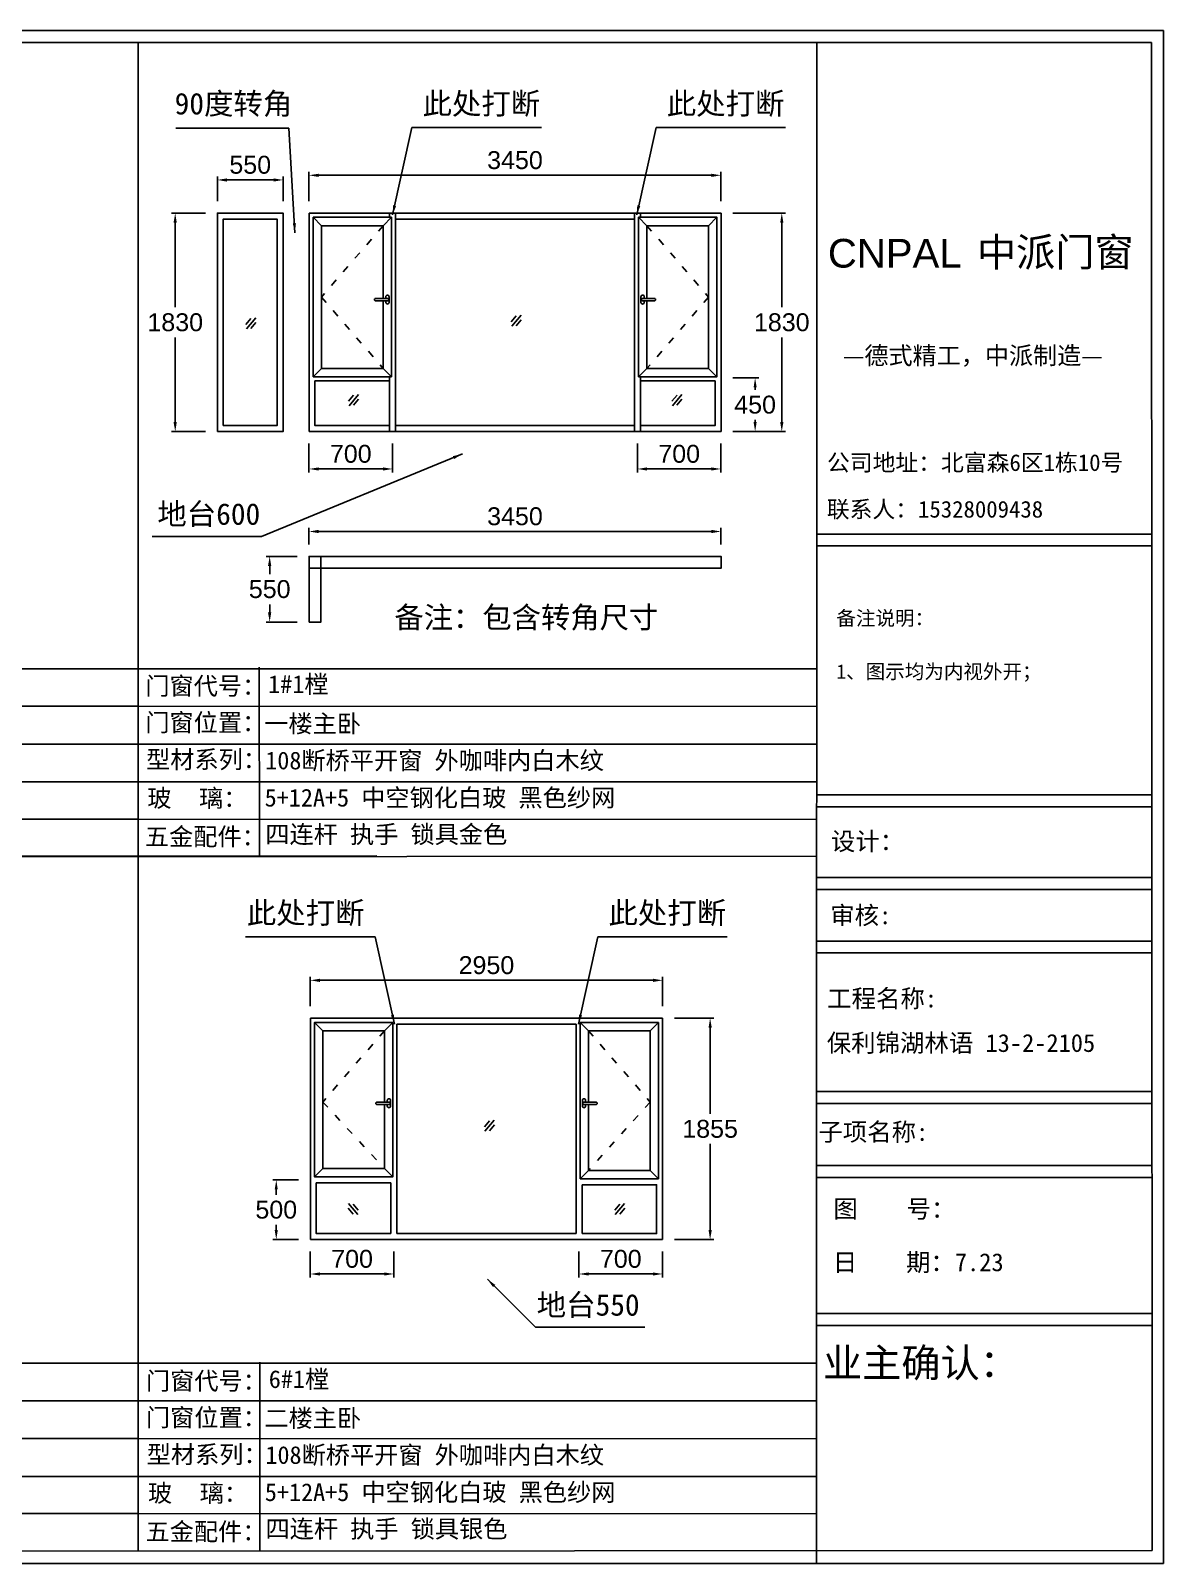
# Model space of a CAD drawing. Header units: inches. Extents: x -138455 to 599497, y -747149 to 13167.
# Drawn here: x 327882 to 337367, y -234985 to -222147 of the extents above; entities that cross this region are included whole.
import ezdxf

# ---------------------------------------------------------------- set-up
doc = ezdxf.new("R2010")
doc.units = ezdxf.units.IN
doc.header["$MEASUREMENT"] = 0
doc.header["$PDMODE"] = 35
doc.header["$PDSIZE"] = -3
doc.linetypes.add('ACAD_ISO03W100', pattern=[30, 12, -18])
doc.layers.add('0 @ 1', color=7, linetype='Continuous')
doc.styles.add('Annotative', font='arialbd.ttf')
doc.styles.add('MtXpl_', font='')
doc.styles.get("Standard").update_dxf_attribs({"font": 'arial.ttf'})
doc.styles.get('MtXpl_').set_extended_font_data('SimSun')
doc.dimstyles.get("Standard").update_dxf_attribs({"dimtxt": 80, "dimasz": 70, "dimexe": 40, "dimexo": 80, "dimgap": 0, "dimtad": 1, "dimtih": 1, "dimtoh": 1, "dimdec": 0, "dimzin": 0, "dimdsep": 46, "dimtxsty": 'Standard', "dimcen": 0.09, "dimadec": 0, "dimazin": 0, "dimtfac": 1, "dimtdec": 0, "dimtofl": 0, "dimtmove": 0, "dimatfit": 3, "dimfxl": 0, "dimtolj": 1, "dimtzin": 0, "dimarcsym": 0})

# ---------------------------------------------------------------- blocks, each defined once
blk = doc.blocks.new('*D972')
at = {"color": 0, "lineweight": -2, "transparency": 16777216}
for p, q in [((330213, -225605), (330213, -225848)), ((330913, -225605), (330913, -225848)), ((330293, -225818), (330833, -225818))]:
    blk.add_line(p, q, dxfattribs=at)
at = {"color": 0, "transparency": 16777216}
for points in [[(330293, -225805), (330293, -225831), (330213, -225818)], [(330833, -225805), (330833, -225831), (330913, -225818)]]:
    blk.add_solid(points, dxfattribs=at)
at = {"layer": 'Defpoints', "color": 0, "transparency": 16777216}
for p in [(330213, -225505), (330913, -225505), (330913, -225818)]:
    blk.add_point(p, dxfattribs=at)
at = {"color": 0, "transparency": 16777216, "insert": (330563, -225692), "char_height": 150, "attachment_point": 5}
blk.add_mtext('\\A1;700', dxfattribs=at)
blk = doc.blocks.new('*D973')
at = {"color": 0, "lineweight": -2, "transparency": 16777216}
for p, q in [((332963, -225605), (332963, -225848)), ((333663, -225605), (333663, -225848)), ((333043, -225818), (333583, -225818))]:
    blk.add_line(p, q, dxfattribs=at)
at = {"color": 0, "transparency": 16777216}
for points in [[(333043, -225805), (333043, -225831), (332963, -225818)], [(333583, -225805), (333583, -225831), (333663, -225818)]]:
    blk.add_solid(points, dxfattribs=at)
at = {"layer": 'Defpoints', "color": 0, "transparency": 16777216}
for p in [(332963, -225505), (333663, -225505), (333663, -225818)]:
    blk.add_point(p, dxfattribs=at)
at = {"color": 0, "transparency": 16777216, "insert": (333313, -225692), "char_height": 150, "attachment_point": 5}
blk.add_mtext('\\A1;700', dxfattribs=at)
blk = doc.blocks.new('*D974')
at = {"color": 0, "lineweight": -2, "transparency": 16777216}
for p, q in [((330213, -223575), (330213, -223328)), ((330293, -223358), (333583, -223358)), ((333663, -223575), (333663, -223328))]:
    blk.add_line(p, q, dxfattribs=at)
at = {"color": 0, "transparency": 16777216}
for points in [[(330293, -223345), (330293, -223372), (330213, -223358)], [(333583, -223345), (333583, -223372), (333663, -223358)]]:
    blk.add_solid(points, dxfattribs=at)
at = {"layer": 'Defpoints', "color": 0, "transparency": 16777216}
for p in [(333663, -223358), (330213, -223675), (333663, -223675)]:
    blk.add_point(p, dxfattribs=at)
at = {"color": 0, "transparency": 16777216, "insert": (331938, -223232), "char_height": 150, "attachment_point": 5}
blk.add_mtext('\\A1;3450', dxfattribs=at)
blk = doc.blocks.new('*D975')
at = {"color": 0, "lineweight": -2, "transparency": 16777216}
for p, q in [((333763, -223675), (334202, -223675)), ((334172, -223755), (334172, -224464)), ((334172, -225425), (334172, -224717)), ((333763, -225505), (334202, -225505))]:
    blk.add_line(p, q, dxfattribs=at)
at = {"color": 0, "transparency": 16777216}
for points in [[(334159, -223755), (334186, -223755), (334172, -223675)], [(334159, -225425), (334186, -225425), (334172, -225505)]]:
    blk.add_solid(points, dxfattribs=at)
at = {"layer": 'Defpoints', "color": 0, "transparency": 16777216}
for p in [(333663, -223675), (333663, -225505), (334172, -225505)]:
    blk.add_point(p, dxfattribs=at)
at = {"color": 0, "transparency": 16777216, "insert": (334172, -224590), "char_height": 150, "attachment_point": 5}
blk.add_mtext('\\A1;1830', dxfattribs=at)
blk = doc.blocks.new('123as')
at = {"color": 0}
for p, q in [((90189, 51387), (90252, 51462)), ((90194, 51330), (90312, 51470)), ((90251, 51335), (90314, 51410))]:
    blk.add_line(p, q, dxfattribs=at)
blk = doc.blocks.new('*D984')
at = {"color": 0, "lineweight": -2, "transparency": 16777216}
for p, q in [((330224, -232373), (330224, -232591)), ((330924, -232373), (330924, -232591)), ((330304, -232561), (330844, -232561))]:
    blk.add_line(p, q, dxfattribs=at)
at = {"color": 0, "transparency": 16777216}
for points in [[(330304, -232548), (330304, -232574), (330224, -232561)], [(330844, -232548), (330844, -232574), (330924, -232561)]]:
    blk.add_solid(points, dxfattribs=at)
at = {"layer": 'Defpoints', "color": 0, "transparency": 16777216}
for p in [(330224, -232273), (330924, -232273), (330924, -232561)]:
    blk.add_point(p, dxfattribs=at)
at = {"color": 0, "transparency": 16777216, "insert": (330574, -232435), "char_height": 150, "attachment_point": 5}
blk.add_mtext('\\A1;700', dxfattribs=at)
blk = doc.blocks.new('*D985')
at = {"color": 0, "lineweight": -2, "transparency": 16777216}
for p, q in [((332474, -232373), (332474, -232591)), ((333174, -232373), (333174, -232591)), ((332554, -232561), (333094, -232561))]:
    blk.add_line(p, q, dxfattribs=at)
at = {"color": 0, "transparency": 16777216}
for points in [[(332554, -232548), (332554, -232574), (332474, -232561)], [(333094, -232548), (333094, -232574), (333174, -232561)]]:
    blk.add_solid(points, dxfattribs=at)
at = {"layer": 'Defpoints', "color": 0, "transparency": 16777216}
for p in [(332474, -232273), (333174, -232273), (333174, -232561)]:
    blk.add_point(p, dxfattribs=at)
at = {"color": 0, "transparency": 16777216, "insert": (332824, -232435), "char_height": 150, "attachment_point": 5}
blk.add_mtext('\\A1;700', dxfattribs=at)
blk = doc.blocks.new('*D986')
at = {"color": 0, "lineweight": -2, "transparency": 16777216}
for p, q in [((330224, -230318), (330224, -230071)), ((330304, -230101), (333094, -230101)), ((333174, -230318), (333174, -230071))]:
    blk.add_line(p, q, dxfattribs=at)
at = {"color": 0, "transparency": 16777216}
for points in [[(330304, -230088), (330304, -230115), (330224, -230101)], [(333094, -230088), (333094, -230115), (333174, -230101)]]:
    blk.add_solid(points, dxfattribs=at)
at = {"layer": 'Defpoints', "color": 0, "transparency": 16777216}
for p in [(333174, -230101), (330224, -230418), (333174, -230418)]:
    blk.add_point(p, dxfattribs=at)
at = {"color": 0, "transparency": 16777216, "insert": (331699, -229975), "char_height": 150, "attachment_point": 5}
blk.add_mtext('\\A1;2950', dxfattribs=at)
blk = doc.blocks.new('*D982')
at = {"color": 0, "lineweight": -2, "transparency": 16777216}
for p, q in [((333274, -230418), (333602, -230418)), ((333572, -230498), (333572, -231219)), ((333572, -232193), (333572, -231472)), ((333274, -232273), (333602, -232273))]:
    blk.add_line(p, q, dxfattribs=at)
at = {"color": 0, "transparency": 16777216}
for points in [[(333559, -230498), (333586, -230498), (333572, -230418)], [(333559, -232193), (333586, -232193), (333572, -232273)]]:
    blk.add_solid(points, dxfattribs=at)
at = {"layer": 'Defpoints', "color": 0, "transparency": 16777216}
for p in [(333174, -230418), (333174, -232273), (333572, -232273)]:
    blk.add_point(p, dxfattribs=at)
at = {"color": 0, "transparency": 16777216, "insert": (333572, -231346), "char_height": 150, "attachment_point": 5}
blk.add_mtext('\\A1;1855', dxfattribs=at)
blk = doc.blocks.new('*D983')
at = {"color": 0, "lineweight": -2, "transparency": 16777216}
for p, q in [((330124, -231773), (329909, -231773)), ((329939, -231853), (329939, -231897)), ((329939, -232193), (329939, -232150)), ((330124, -232273), (329909, -232273))]:
    blk.add_line(p, q, dxfattribs=at)
at = {"color": 0, "transparency": 16777216}
for points in [[(329926, -231853), (329952, -231853), (329939, -231773)], [(329926, -232193), (329952, -232193), (329939, -232273)]]:
    blk.add_solid(points, dxfattribs=at)
at = {"layer": 'Defpoints', "color": 0, "transparency": 16777216}
for p in [(330224, -231773), (329939, -232273), (330224, -232273)]:
    blk.add_point(p, dxfattribs=at)
at = {"color": 0, "transparency": 16777216, "insert": (329939, -232023), "char_height": 150, "attachment_point": 5}
blk.add_mtext('\\A1;500', dxfattribs=at)
blk = doc.blocks.new('dzcs')
blk.add_lwpolyline([(142096, -3328), (142196, -3328, 0.414214), (142206, -3318), (142206, -3318, 0.414214), (142196, -3308), (142096, -3308, 0.414214), (142086, -3318), (142086, -3318, 0.414214)], format="xyb", close=True)
blk.add_lwpolyline([(142182, -3328), (142182, -3342, 0.414214), (142196, -3355), (142196, -3355, 0.414214), (142209, -3342), (142209, -3294, 0.414214), (142196, -3280), (142196, -3280, 0.414214), (142182, -3294), (142182, -3308)], format="xyb")
blk = doc.blocks.new('*D1020')
at = {"color": 0, "lineweight": -2, "transparency": 16777216}
for p, q in [((329346, -223675), (329063, -223675)), ((329093, -223755), (329093, -224464)), ((329093, -225425), (329093, -224717)), ((329346, -225505), (329063, -225505))]:
    blk.add_line(p, q, dxfattribs=at)
at = {"color": 0, "transparency": 16777216}
for points in [[(329079, -223755), (329106, -223755), (329093, -223675)], [(329079, -225425), (329106, -225425), (329093, -225505)]]:
    blk.add_solid(points, dxfattribs=at)
at = {"layer": 'Defpoints', "color": 0, "transparency": 16777216}
for p in [(329446, -223675), (329093, -225505), (329446, -225505)]:
    blk.add_point(p, dxfattribs=at)
at = {"color": 0, "transparency": 16777216, "insert": (329093, -224590), "char_height": 150, "attachment_point": 5}
blk.add_mtext('\\A1;1830', dxfattribs=at)
blk = doc.blocks.new('*D1021')
at = {"color": 0, "lineweight": -2, "transparency": 16777216}
for p, q in [((329446, -223575), (329446, -223367)), ((329996, -223575), (329996, -223367)), ((329526, -223397), (329916, -223397))]:
    blk.add_line(p, q, dxfattribs=at)
at = {"color": 0, "transparency": 16777216}
for points in [[(329526, -223384), (329526, -223411), (329446, -223397)], [(329916, -223384), (329916, -223411), (329996, -223397)]]:
    blk.add_solid(points, dxfattribs=at)
at = {"layer": 'Defpoints', "color": 0, "transparency": 16777216}
for p in [(329996, -223397), (329446, -223675), (329996, -223675)]:
    blk.add_point(p, dxfattribs=at)
at = {"color": 0, "transparency": 16777216, "insert": (329721, -223271), "char_height": 150, "attachment_point": 5}
blk.add_mtext('\\A1;550', dxfattribs=at)
blk = doc.blocks.new('*D1022')
at = {"color": 0, "lineweight": -2, "transparency": 16777216}
for p, q in [((333763, -225055), (333979, -225055)), ((333949, -225135), (333949, -225154)), ((333949, -225425), (333949, -225407)), ((333763, -225505), (333979, -225505))]:
    blk.add_line(p, q, dxfattribs=at)
at = {"color": 0, "transparency": 16777216}
for points in [[(333936, -225135), (333962, -225135), (333949, -225055)], [(333936, -225425), (333962, -225425), (333949, -225505)]]:
    blk.add_solid(points, dxfattribs=at)
at = {"layer": 'Defpoints', "color": 0, "transparency": 16777216}
for p in [(333663, -225055), (333663, -225505), (333949, -225505)]:
    blk.add_point(p, dxfattribs=at)
at = {"color": 0, "transparency": 16777216, "insert": (333949, -225280), "char_height": 150, "attachment_point": 5}
blk.add_mtext('\\A1;450', dxfattribs=at)
blk = doc.blocks.new('*D1023')
at = {"color": 0, "lineweight": -2, "transparency": 16777216}
for p, q in [((330213, -226450), (330213, -226312)), ((333663, -226450), (333663, -226312)), ((330293, -226342), (333583, -226342))]:
    blk.add_line(p, q, dxfattribs=at)
at = {"color": 0, "transparency": 16777216}
for points in [[(330293, -226328), (330293, -226355), (330213, -226342)], [(333583, -226328), (333583, -226355), (333663, -226342)]]:
    blk.add_solid(points, dxfattribs=at)
at = {"layer": 'Defpoints', "color": 0, "transparency": 16777216}
for p in [(333663, -226342), (330213, -226550), (333663, -226550)]:
    blk.add_point(p, dxfattribs=at)
at = {"color": 0, "transparency": 16777216, "insert": (331938, -226215), "char_height": 150, "attachment_point": 5}
blk.add_mtext('\\A1;3450', dxfattribs=at)
blk = doc.blocks.new('*D1024')
at = {"color": 0, "lineweight": -2, "transparency": 16777216}
for p, q in [((330113, -226550), (329854, -226550)), ((329884, -226630), (329884, -226698)), ((329884, -227020), (329884, -226952)), ((330113, -227100), (329854, -227100))]:
    blk.add_line(p, q, dxfattribs=at)
at = {"color": 0, "transparency": 16777216}
for points in [[(329870, -226630), (329897, -226630), (329884, -226550)], [(329870, -227020), (329897, -227020), (329884, -227100)]]:
    blk.add_solid(points, dxfattribs=at)
at = {"layer": 'Defpoints', "color": 0, "transparency": 16777216}
for p in [(330213, -226550), (329884, -227100), (330213, -227100)]:
    blk.add_point(p, dxfattribs=at)
at = {"color": 0, "transparency": 16777216, "insert": (329884, -226825), "char_height": 150, "attachment_point": 5}
blk.add_mtext('\\A1;550', dxfattribs=at)

msp = doc.modelspace()

# ---------------------------------------------------------------- linework, layer by layer
for p, q in [((337367.3, -222146.5), (318176.7, -222146.5)), ((337367.3, -234984.7), (337367.3, -222146.5)), ((322943.3, -222245.3), (328782.9, -222245.3)), ((328778.6, -222245.3), (337268.7, -222245.3)), ((328782.8, -229068.2), (328782.9, -222245.3)), ((334464.4, -222245.3), (334464.3, -234984.7)), ((337268.7, -222245.3), (337273.4, -234876.7)), ((333663.4, -223675.2), (330213.4, -223675.2)), ((330213.4, -223675.2), (330213.4, -225505.2)), ((330318.4, -223780.2), (330248.4, -223710.2)), ((330833.4, -223780.2), (330903.4, -223710.2)), ((330888.4, -223675.2), (330888.4, -223710.2)), ((330938.4, -223675.2), (330938.4, -225505.2)), ((332938.4, -223675.2), (332938.4, -225505.2)), ((333043.4, -223780.2), (332973.4, -223710.2)), ((332988.4, -223675.2), (332988.4, -223710.2)), ((333558.4, -223780.2), (333628.4, -223710.2)), ((333663.4, -225505.2), (333663.4, -223675.2)), ((330318.4, -224975.2), (330248.4, -225045.2)), ((330833.4, -224975.2), (330903.4, -225045.2)), ((330888.4, -225045.2), (330888.4, -225505.2)), ((333043.4, -224975.2), (332973.4, -225045.2)), ((332988.4, -225045.2), (332988.4, -225505.2)), ((333558.4, -224975.2), (333628.4, -225045.2)), ((330263.4, -225080.2), (330888.4, -225080.2)), ((332988.4, -225080.2), (333613.4, -225080.2)), ((330213.4, -225505.2), (333663.4, -225505.2)), ((334464.8, -226362.7), (337271, -226362.7)), ((334464.8, -226462.7), (337271, -226462.7)), ((322942.2, -227491.2), (328782.8, -227491.2)), ((328777.5, -227491.2), (334464.4, -227491.2)), ((329797.1, -227479.5), (329797.6, -229054.2)), ((322942.4, -227807.3), (328782.8, -227805.6)), ((328777.7, -227807.3), (334464.4, -227805.9)), ((322942.6, -228123.5), (328782.8, -228121.8)), ((328777.9, -228123.5), (334464.4, -228123.6)), ((322942.8, -228439.9), (328782.8, -228439.9)), ((328778.1, -228439.9), (334464.4, -228439.9)), ((334464.8, -228548.8), (337269.1, -228548.8)), ((322943, -228753.8), (328782.8, -228750.6)), ((328778.3, -228753.8), (334464.3, -228751)), ((334464.8, -228648.8), (337269.1, -228648.8)), ((318927.5, -229069.1), (330782.1, -229059.6)), ((323586.1, -229069.1), (334464.4, -229061.6)), ((328782.7, -234885.4), (328782.8, -229068.2)), ((334467.8, -229239.5), (337272.1, -229239.5)), ((334467.8, -229339.5), (337272.1, -229339.5)), ((334464.6, -229772), (337268.9, -229772)), ((334464.6, -229872), (337268.9, -229872)), ((333174.4, -230418.2), (330224.4, -230418.2)), ((330224.4, -230418.2), (330224.4, -232273.2)), ((333174.4, -232273.2), (333174.4, -230418.2)), ((330329.4, -230523.2), (330259.4, -230453.2)), ((330844.4, -230523.2), (330914.4, -230453.2)), ((330949.4, -230468.2), (330949.4, -232223.2)), ((332449.4, -230468.2), (332449.4, -232223.2)), ((332554.4, -230523.2), (332484.4, -230453.2)), ((333139.4, -230453.2), (332484.4, -230453.2)), ((332484.4, -230453.2), (332484.4, -231763.2)), ((333069.4, -230523.2), (333139.4, -230453.2)), ((333139.4, -231763.2), (333139.4, -230453.2)), ((334464.7, -231031.9), (337269, -231031.9)), ((334464.7, -231131.9), (337269, -231131.9)), ((330329.4, -231678.2), (330259.4, -231748.2)), ((330844.4, -231678.2), (330914.4, -231748.2)), ((332554.4, -231693.2), (332484.4, -231763.2)), ((333069.4, -231693.2), (333139.4, -231763.2)), ((334468.4, -231651.9), (337272.7, -231651.9)), ((330899.4, -231798.2), (330899.4, -232223.2)), ((332484.4, -231763.2), (333139.4, -231763.2)), ((332499.4, -231813.2), (332499.4, -232223.2)), ((334468.4, -231751.9), (337272.7, -231751.9)), ((330224.4, -232273.2), (333174.4, -232273.2)), ((334468.4, -232892.5), (337272.7, -232892.5)), ((334468.4, -232992.5), (337272.7, -232992.5)), ((322942.1, -233308.3), (328782.8, -233308.3)), ((328781.7, -233308.5), (334464.4, -233308.5)), ((329802.4, -233300.8), (329802.8, -234875.5)), ((322942.3, -233624.5), (328782.7, -233622.7)), ((328782, -233624.7), (334464.4, -233623.1)), ((322942.5, -233940.7), (328782.7, -233938.9)), ((328782.2, -233940.9), (334464.3, -233939.4)), ((322942.7, -234257.1), (328782.7, -234257.1)), ((328782.4, -234257.3), (334464.3, -234257.3)), ((322942.9, -234571), (328782.7, -234567.8)), ((328782.6, -234571.2), (334464.3, -234568.4)), ((318284.6, -234890.7), (337273.4, -234876.7)), ((337367.3, -234984.7), (318176.7, -234984.7))]:
    msp.add_line(p, q)
for points in [[(329445.7, -225505.2), (329995.7, -225505.2), (329995.7, -223675.2), (329445.7, -223675.2)], [(329495.7, -225455.2), (329945.7, -225455.2), (329945.7, -223725.2), (329495.7, -223725.2)], [(332973.4, -225045.2), (333628.4, -225045.2), (333628.4, -223710.2), (332973.4, -223710.2)], [(330213.4, -226649.9), (333663.4, -226649.9), (333663.4, -226549.9), (330213.4, -226549.9)], [(330213.4, -227099.9), (330313.4, -227099.9), (330313.4, -226549.9), (330213.4, -226549.9)]]:
    msp.add_lwpolyline(points, close=True)
for points in [[(330903.4, -223710.2), (330248.4, -223710.2), (330248.4, -225045.2), (330903.4, -225045.2), (330903.4, -223710.2)], [(332938.4, -223725.2), (330938.4, -223725.2)], [(330833.4, -224389), (330833.4, -223780.2), (330318.4, -223780.2), (330318.4, -224975.2), (330833.4, -224975.2), (330833.4, -224409)], [(333043.4, -224409), (333043.4, -224975.2), (333558.4, -224975.2), (333558.4, -223780.2), (333043.4, -223780.2), (333043.4, -224389)], [(330263.4, -225080.2), (330263.4, -225455.2), (330888.4, -225455.2)], [(332988.4, -225455.2), (333613.4, -225455.2), (333613.4, -225080.2)], [(330938.4, -225455.2), (332938.4, -225455.2)], [(330914.4, -230453.2), (330259.4, -230453.2), (330259.4, -231748.2), (330914.4, -231748.2), (330914.4, -230453.2)], [(330844.4, -231121.4), (330844.4, -230523.2), (330329.4, -230523.2), (330329.4, -231678.2), (330844.4, -231678.2), (330844.4, -231141.4)], [(332449.4, -230468.2), (330949.4, -230468.2)], [(332554.4, -231141.4), (332554.4, -231693.2), (333069.4, -231693.2), (333069.4, -230523.2), (332554.4, -230523.2), (332554.4, -231121.4)], [(330899.4, -231798.2), (330274.4, -231798.2), (330274.4, -232223.2), (330899.4, -232223.2)], [(332499.4, -232223.2), (333124.4, -232223.2), (333124.4, -231813.2), (332499.4, -231813.2)], [(330949.4, -232223.2), (332449.4, -232223.2)]]:
    msp.add_lwpolyline(points)
at = {"linetype": 'ACAD_ISO03W100', "ltscale": 5}
for points in [[(330833.4, -223780.2), (330318.4, -224377.7), (330833.4, -224975.2)], [(333043.4, -223780.2), (333558.4, -224377.7), (333043.4, -224975.2)], [(330844.4, -230523.2), (330329.4, -231120.7), (330844.4, -231678.2)], [(332554.4, -230523.2), (333069.4, -231120.7), (332554.4, -231693.2)]]:
    msp.add_lwpolyline(points, dxfattribs=at)

# ---------------------------------------------------------------- block references
for p in [(188674.8, -221081.2), (188687.1, -227813.6)]:
    msp.add_blockref('dzcs', p)
at = {"xscale": -1}
for p in [(475202.1, -221081.2), (474711.7, -227813.6)]:
    msp.add_blockref('dzcs', p, dxfattribs=at)
at = {"yscale": 0.6684526412304121, "zscale": 0.6684526412304121}
for p, xscale in [((271619.9, -258934.7), 0.6684526412304121), ((269398, -258957), 0.6684526412304121), ((270257.9, -259599.8), 0.6684526412304121), ((272965.8, -259599.8), 0.6684526412304121), ((271394.8, -265677.7), 0.6684526412304121), ((390911.9, -266375.6), -0.6684526412304121), ((272486.9, -266375.6), 0.6684526412304121)]:
    msp.add_blockref('123as', p, dxfattribs=dict(at, xscale=xscale))

# ---------------------------------------------------------------- texts
msp.add_text('CNPAL', height=240.39).set_placement((334558.4, -224131.3))
at = {"style": 'MtXpl_'}
for s, height, p in [('中派门窗', 240.39, (335806.5, -224121.4)), ('—德式精工，中派制造—', 147.93, (334684.1, -224941.7)), ('公司地址：北富森6区1栋10号', 140, (334551, -225834.4)), ('联系人：15328009438', 140, (334549.2, -226225.3)), ('备注说明：', 120, (334629.3, -227127.5)), ('1、图示均为内视外开；', 120, (334629.3, -227574.8)), ('设计：', 150, (334584, -229011.7)), ('审核:', 150, (334577.7, -229631.4)), ('工程名称:', 150, (334552.1, -230328.3)), ('保利锦湖林语 13-2-2105', 150, (334548.5, -230700.9)), ('子项名称:', 150, (334478.4, -231445.9)), ('图    号：', 150, (334604.5, -232090.8)), ('日    期：7.23', 150, (334599.7, -232537.6)), ('业主确认：', 240.39, (334517.4, -233425.5))]:
    msp.add_text(s, height=height, dxfattribs=at).set_placement(p)
at = {"layer": '0 @ 1', "style": 'Annotative'}
for s, height, p in [('备注：包含转角尺寸', 180, (330928.2, -227150.9)), ('门窗代号：', 148.56, (328842.4, -227709.8)), ('门窗位置：', 148.56, (328842.4, -228015.8)), ('型材系列：', 148.56, (328848.7, -228325)), ('玻    璃：', 148.56, (328859.1, -228649.1)), ('五金配件：', 148.56, (328838.8, -228972.1)), ('门窗代号：', 148.56, (328847.7, -233531.1)), ('门窗位置：', 148.56, (328847.7, -233837.1)), ('型材系列：', 148.56, (328854, -234146.3)), ('玻    璃：', 148.56, (328864.3, -234470.4)), ('五金配件：', 148.56, (328844, -234793.4))]:
    msp.add_text(s, height=height, dxfattribs=at).set_placement(p)
for s, width, insert, char_height, attachment_point in [('{\\fSimSun|b1|i0|c134|p2;90度转角}', 1173.909, (330073.5, -222667.5), 180.693, 3), ('{\\fSimSun|b1|i0|c134|p2;此处打断}', 1173.909, (332149.8, -222667.5), 180.693, 3), ('{\\fSimSun|b1|i0|c134|p2;此处打断}', 1173.909, (334194.7, -222667.5), 180.693, 3), ('{\\fSimSun|b1|i0|c134|p2;地台600}', 1173.909, (329804.8, -226105), 180.693, 3), ('{\\fSimSun|b1|i0|c134|p2;1#1樘}', 4396.385, (329871.1, -227546), 148.556, 1), ('{\\fSimSun|b1|i0|c134|p2;一楼主卧}', 4396.385, (329837.9, -227877), 148.556, 1), ('{\\fSimSun|b1|i0|c134|p2;108断桥平开窗 外咖啡内白木纹}', 4396.385, (329846.5, -228185.4), 148.556, 1), ('{\\fSimSun|b1|i0|c134|p2;5+12A+5 中空钢化白玻 黑色纱网}', 5972.399, (329841.8, -228497), 148.556, 1), ('{\\fSimSun|b1|i0|c134|p2;四连杆 执手 锁具金色}', 5156.596, (329847.5, -228804), 148.556, 1), ('{\\fSimSun|b1|i0|c134|p2;此处打断}', 1173.909, (329692.2, -229446.1), 180.693, 1), ('{\\fSimSun|b1|i0|c134|p2;此处打断}', 1173.909, (333706.5, -229446.1), 180.693, 3), ('{\\fSimSun|b1|i0|c134|p2;地台550}', 1173.909, (332120, -232729.5), 180.693, 1), ('{\\fSimSun|b1|i0|c134|p2;6#1樘}', 4396.385, (329876.4, -233367.3), 148.556, 1), ('{\\fSimSun|b1|i0|c134|p2;二楼主卧}', 4396.385, (329839.5, -233694.4), 148.556, 1), ('{\\fSimSun|b1|i0|c134|p2;108断桥平开窗 外咖啡内白木纹}', 4396.385, (329848, -234002.8), 148.556, 1), ('{\\fSimSun|b1|i0|c134|p2;5+12A+5 中空钢化白玻 黑色纱网}', 5972.399, (329843.3, -234314.4), 148.556, 1), ('{\\fSimSun|b1|i0|c134|p2;四连杆 执手 锁具银色}', 5156.596, (329849.1, -234621.3), 148.556, 1)]:
    msp.add_mtext_dynamic_manual_height_columns(s, width=width, gutter_width=903.5, heights=[0], dxfattribs=dict(at, insert=insert, char_height=char_height, attachment_point=attachment_point))

# ---------------------------------------------------------------- dimensions: what is measured, and where the dimension line sits
for base, p1, p2, picture, middle in [((329995.7, -223397.5), (329445.7, -223675.2), (329995.7, -223675.2), '*D1021', (329720.7, -223270.9)), ((333663.4, -223358.5), (330213.4, -223675.2), (333663.4, -223675.2), '*D974', (331938.4, -223231.8)), ((330913.4, -225818.1), (330213.4, -225505.2), (330913.4, -225505.2), '*D972', (330563.4, -225691.5)), ((333663.4, -225818.1), (332963.4, -225505.2), (333663.4, -225505.2), '*D973', (333313.4, -225691.5)), ((333663.4, -226341.6), (330213.4, -226549.9), (333663.4, -226549.9), '*D1023', (331938.4, -226215)), ((333174.4, -230101.5), (330224.4, -230418.2), (333174.4, -230418.2), '*D986', (331699.4, -229974.9)), ((330924.4, -232561.1), (330224.4, -232273.2), (330924.4, -232273.2), '*D984', (330574.4, -232434.5)), ((333174.4, -232561.1), (332474.4, -232273.2), (333174.4, -232273.2), '*D985', (332824.4, -232434.5))]:
    dim = msp.add_linear_dim(base=base, p1=p1, p2=p2, dimstyle='Standard', override={"dimtxt": 150, "dimasz": 80, "dimexe": 30, "dimexo": 100, "dimgap": 50})
    dim.commit()
    dim.dimension.update_dxf_attribs({"geometry": picture, "text_midpoint": middle})
for base, p1, p2, picture, middle in [((329092.5, -225505.2), (329445.7, -223675.2), (329445.7, -225505.2), '*D1020', (329092.5, -224590.2)), ((329883.8, -227099.9), (330213.4, -226549.9), (330213.4, -227099.9), '*D1024', (329883.8, -226824.9)), ((333572.4, -232273.2), (333174.4, -230418.2), (333174.4, -232273.2), '*D982', (333572.4, -231345.7))]:
    dim = msp.add_linear_dim(base=base, p1=p1, p2=p2, angle=90, dimstyle='Standard', override={"dimtxt": 150, "dimasz": 80, "dimexe": 30, "dimexo": 100, "dimgap": 50})
    dim.commit()
    dim.dimension.update_dxf_attribs({"geometry": picture, "text_midpoint": middle})
for base, p1, p2, picture, middle in [((334172.3, -225505.2), (333663.4, -223675.2), (333663.4, -225505.2), '*D975', (334172.3, -224590.2)), ((333948.9, -225505.2), (333663.4, -225055.2), (333663.4, -225505.2), '*D1022', (333948.9, -225280.2)), ((329938.9, -232273.2), (330224.4, -231773.2), (330224.4, -232273.2), '*D983', (329938.9, -232023.2))]:
    dim = msp.add_linear_dim(base=base, p1=p1, p2=p2, angle=90, dimstyle='Standard', override={"dimtxt": 150, "dimasz": 80, "dimexe": 30, "dimexo": 100, "dimgap": 50})
    dim.commit()
    dim.dimension.update_dxf_attribs({"geometry": picture, "text_midpoint": middle, "dimtype": 160})

# ---------------------------------------------------------------- leaders
for points in [[(330095.5, -223839.6), (330043.1, -222963.1), (329097.5, -222963.1)], [(330912.7, -223690.3), (331074.7, -222958.2), (332159.2, -222958.2)], [(332957.5, -223690.3), (333119.6, -222958.2), (334204.1, -222958.2)], [(331497.6, -225692.1), (329815, -226382.8), (328898.7, -226382.8)], [(330929.4, -230468.9), (330767.4, -229736.8), (329682.8, -229736.8)], [(332469.4, -230468.9), (332631.4, -229736.8), (333715.9, -229736.8)], [(331706.6, -232604.5), (332109.8, -233007.3), (333026.1, -233007.3)]]:
    msp.add_leader(points, dimstyle='Standard', override={"dimtxt": 150, "dimasz": 80, "dimexe": 30, "dimexo": 100, "dimgap": 50, "dimtad": 0})

doc.saveas('drawing.dxf')
